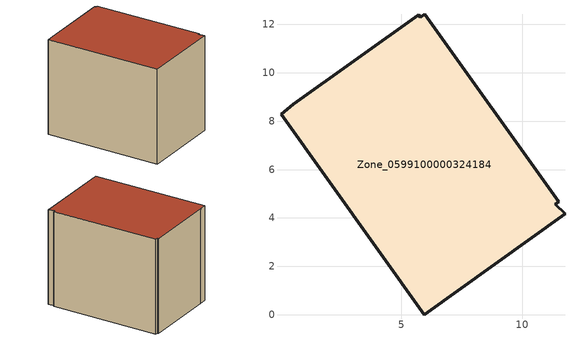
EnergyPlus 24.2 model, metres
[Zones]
Zone_0599100000324184
 floor ground (C_G): 0.02,8.29 0.52,8.69 5.72,12.4 5.79,12.3 5.96,12.42 11.5,4.66 11.36,4.57 11.76,4.17 5.93,0 z0
 wall outside (C_F): 0.02,8.29 5.93,0 11.76,4.17 11.36,4.57 11.5,4.66 5.96,12.42 5.79,12.3 5.72,12.4 0.52,8.69 0.02,8.29 z0:8.38
 roof outside (C_R): 0.52,8.69 0.02,8.29 5.93,0 11.76,4.17 11.36,4.57 11.5,4.66 5.96,12.42 5.79,12.3 5.72,12.4 z8.38
[BUILDING]
Pand.0599100000324184: North Axis=0; Terrain=City; Loads Convergence Tolerance Value=0.04; Temperature Convergence Tolerance Value=0.4; Solar Distribution=FullExterior; Maximum Number of Warmup Days=25; Minimum Number of Warmup Days=1
[Site:Location]
Rotterdam.The.Hague.AP_ZH_NLD Design_Conditions: Latitude=51.96; Longitude=4.45; Time Zone=1; Elevation=-4.5
[SITE:GROUNDTEMPERATURE:BUILDINGSURFACE]
18, 18, 18, 18, 18, 18, 18, 18, 18, 18, 18, 18
[MATERIAL] Thermal Absorptance=0.9; Solar Absorptance=0.7; Visible Absorptance=0.7
Name | Roughness | Thickness | Conductivity | Density | Specific Heat
G.TC.1992-2005 | MediumSmooth | 0.15 | 0.06 | 540 | 1210
F.TC.1992-2005 | Rough | 0.3 | 0.12 | 1920 | 840
R.TC.1992-2005 | MediumRough | 0.2 | 0.08 | 1500 | 1000
[CONSTRUCTION]
C_G: G.TC.1992-2005
C_F: F.TC.1992-2005
C_R: R.TC.1992-2005
[ZONE]
Zone_0599100000324184: Type=1; Multiplier=1; Ceiling Height=Autocalculate; Volume=Autocalculate; Floor Area=autocalculate; Part of Total Floor Area=Yes
[ZONEINFILTRATION:DESIGNFLOWRATE]
Infil_Zone_0599100000324184: Zone or ZoneList or Space or SpaceList=Zone_0599100000324184; Schedule=AlwaysOn; Design Flow Rate Calculation Method=Flow/Area; Flow Rate per Floor Area=0.0015; Constant Term Coefficient=1; Temperature Term Coefficient=0; Velocity Term Coefficient=0; Velocity Squared Term Coefficient=0
[HVACTEMPLATE:ZONE:IDEALLOADSAIRSYSTEM]
Zone_0599100000324184: Maximum Heating Supply Air Temperature=50; Minimum Cooling Supply Air Temperature=13; Maximum Heating Supply Air Humidity Ratio=0.0156; Minimum Cooling Supply Air Humidity Ratio=0.0077; Heating Limit=NoLimit; Cooling Limit=NoLimit; Dehumidification Control Type=ConstantSensibleHeatRatio; Cooling Sensible Heat Ratio=0.7; Dehumidification Setpoint=60; Humidification Control Type=None; Humidification Setpoint=30; Outdoor Air Method=None; Outdoor Air Flow Rate per Person=0.00944; Outdoor Air Flow Rate per Zone Floor Area=0; Outdoor Air Flow Rate per Zone=0; Demand Controlled Ventilation Type=None; Outdoor Air Economizer Type=NoEconomizer; Heat Recovery Type=None; Sensible Heat Recovery Effectiveness=0.7; Latent Heat Recovery Effectiveness=0.65
[ZONECONTROL:THERMOSTAT]
ThermostatControl_Zone_0599100000324184: Zone or ZoneList=Zone_0599100000324184; Control Type Schedule=DualSetpointControlType; Control 1=Thermostat_Zone_0599100000324184; Temperature Difference Between Cutout And Setpoint=0
[THERMOSTATSETPOINT:DUALSETPOINT]
Thermostat_Zone_0599100000324184: Heating Setpoint Temperature Schedule=HeatingSetpoint_Zone_0599100000324184; Cooling Setpoint Temperature Schedule=CoolingSetpoint_Zone_0599100000324184
[SCHEDULE:COMPACT]
HeatingSetpoint_Zone_0599100000324184: Through: 12/31, For: AllDays, Until: 24:00, 21
CoolingSetpoint_Zone_0599100000324184: Through: 12/31, For: AllDays, Until: 24:00, 24
DualSetpointControlType: Through: 12/31, For: AllDays, Until: 24:00, 4
AlwaysOn: Through: 12/31, For: AllDays, Until: 24:00, 1
